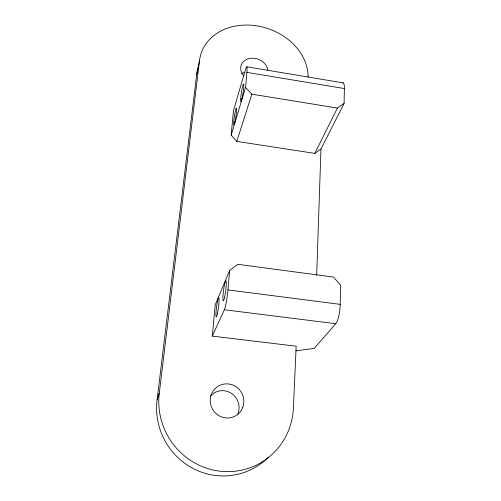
<?xml version="1.0" encoding="UTF-8"?>
<svg xmlns="http://www.w3.org/2000/svg" width="501" height="501" viewBox="0 0 501 501"><rect width="100%" height="100%" fill="white"/><g stroke="black" fill="none" stroke-linecap="round" stroke-linejoin="round"><path stroke-width="0.75" d="M295.872 350.863L314.19 348.389L335.758 323.709A15.174 3.726 -83.5 0 0 340.204 304.357L340.574 285.063L333.409 277.053L237.831 264.315L229.652 270.415L215.236 304.79L212.292 336.096L296.172 346.216L293.423 408.014A68.862 66.883 61 0 1 220.521 471.247A68.862 66.883 61 0 1 159.28 393.254L199.536 60.421A55.417 44.62 18.5 0 1 256.556 25.808A55.417 44.62 18.5 0 1 308.121 77.091M316.67 275.3L320.959 149.047L344.081 103.507L344.369 88.545A13.308 2.824 -79.9 0 0 342.715 82.89M212.292 336.096L224.342 309.75A15.456 1.71 -82.6 0 0 227.955 289.91L229.652 270.415M231.168 135.138L245.59 87.424L246.899 72.376A13.527 1.29 -81 0 0 245.553 69.32L233.46 110.721L231.168 135.138L236.816 141.388L314.803 153.394L320.959 149.047M268.386 457.181A66.833 65.011 65.2 0 1 193.43 468.673A66.833 65.011 65.2 0 1 157.082 399.898L196.718 74.311L199.536 60.421M236.816 141.388L251.853 94.175L245.59 87.424M157.082 399.898L159.28 393.254M314.803 153.394L337.423 108.066L344.081 103.507M237.75 414.145L237.875 413.895A16.69 16.239 64.5 0 0 224.216 390.749L221.674 390.667A16.69 16.239 64.5 0 0 210.539 396.003M224.342 309.75L335.758 323.709M227.955 289.91L340.204 304.357M251.853 94.175L337.423 108.066M246.749 66.783L343.097 82.859M246.899 72.376L344.369 88.545M243.987 75.927A13.846 11.147 18.5 0 1 248.909 58.611A13.846 11.147 18.5 0 1 267.803 70.021M196.718 74.311A54.014 43.944 18.4 0 1 198.214 67.529M241.463 73.772A13.496 10.978 18.4 0 1 244.983 72.319M242.622 407.77L241.438 410.137A17.197 16.702 60.3 0 1 225.694 417.909L223.064 417.408A17.197 16.702 60.3 0 1 212.825 391.431L214.403 389.333A17.197 16.702 60.3 0 1 225.87 383.86L228.487 383.954A17.197 16.702 60.3 0 1 242.622 407.77M234.881 122.037A8.492 0.777 -81.3 0 0 236.56 108.222A8.492 0.777 -81.3 0 0 234.005 119.044A8.492 0.777 -81.3 0 0 234.881 122.037M217.484 313.401A9.607 0.983 -82.6 0 0 218.899 297.863A9.607 0.983 -82.6 0 0 216.169 310.457A9.607 0.983 -82.6 0 0 217.484 313.401M224.623 297.156A10.108 1.102 -82.5 0 0 226.039 280.936A10.108 1.102 -82.5 0 0 223.083 294.406A10.108 1.102 -82.5 0 0 224.623 297.156M241.996 98.465A8.93 0.852 -81.1 0 0 243.724 84.08A8.93 0.852 -81.1 0 0 240.95 95.76A8.93 0.852 -81.1 0 0 241.996 98.465"/></g></svg>
